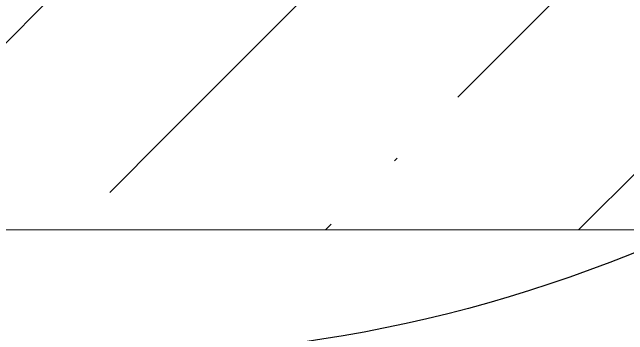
# Model space of a CAD drawing. Header units: millimetres. Extents: x -60946 to 138510, y -262288 to 24501.
# Drawn here: x 42074 to 42620, y -247801 to -247516 of the extents above; entities that cross this region are included whole.
import ezdxf

# ---------------------------------------------------------------- set-up
doc = ezdxf.new("R2010")
doc.units = ezdxf.units.MM
doc.layers.add('2)Тип-4', color=7, linetype='Continuous', lineweight=30, true_color=0x0080c0)
doc.layers.add('Стены наружные', color=7, linetype='Continuous', lineweight=18)
doc.layers.add('Стены несущие', color=7, linetype='Continuous', lineweight=30)
pattern_1 = [(45, (9.36, -250313.7), (84.18955, 308.69595), [396.875, -79.375, 3.353, -76.022])]

msp = doc.modelspace()

# ---------------------------------------------------------------- hatches: boundary and pattern name
at = {"layer": 'Стены наружные', "lineweight": 9}
h = msp.add_hatch(dxfattribs=at)
h.set_pattern_fill('FP_2', color=256, style=0, pattern_type=2)
h.set_pattern_definition(pattern_1)
h.paths.add_polyline_path([(42009.3615, -247708.7359), (42209.3615, -247708.7359), (42209.3615, -244562.7272), (42189.3615, -244562.7272), (42189.3615, -243381.782), (42209.3615, -243377.1189), (42209.3615, -239108.7359), (42009.3615, -239108.7359), (42009.3615, -247683.7359)])
h = msp.add_hatch(dxfattribs=at)
h.set_pattern_fill('FP_2', color=256, style=0, pattern_type=2)
h.set_pattern_definition(pattern_1)
h.paths.add_polyline_path([(42209.3615, -247708.7359), (43134.3615, -247708.7359), (43134.3615, -247508.7359), (42209.3615, -247508.7359)])
h.paths.add_polyline_path([(45577.63, -247708.7359), (45609.3615, -247708.7359), (45609.3615, -247508.7359), (44684.3615, -247508.7359), (44684.3615, -247708.7359)])

# ---------------------------------------------------------------- linework, layer by layer
at = {"layer": '2)Тип-4', "color": 5}
msp.add_lwpolyline([(36552.0483, -247317.346, -0.52056705), (36552.0483, -244782.2598, -0.52056705), (36552.0483, -243217.1748, -0.52056705), (36552.0483, -241756.6908, -0.52056705), (38071.6223, -241306.3471, -0.52056705), (40743.0456, -241306.3471, -0.52056705), (43117.6303, -241306.3471, -0.52056705), (43211.0209, -242714.1555, -0.52056705), (43211.0209, -244539.7916, -0.52056705), (43211.0209, -247247.2129, -0.52056705), (41145.1904, -247317.346, -0.52056705), (38639.2337, -247317.346, -0.52056705)], format="xyb", close=True, dxfattribs=at)
at = {"layer": 'Стены несущие', "lineweight": 9}
msp.add_line((41109.3615, -247708.7359), (43134.3615, -247708.7359), dxfattribs=at)

doc.saveas('drawing.dxf')
